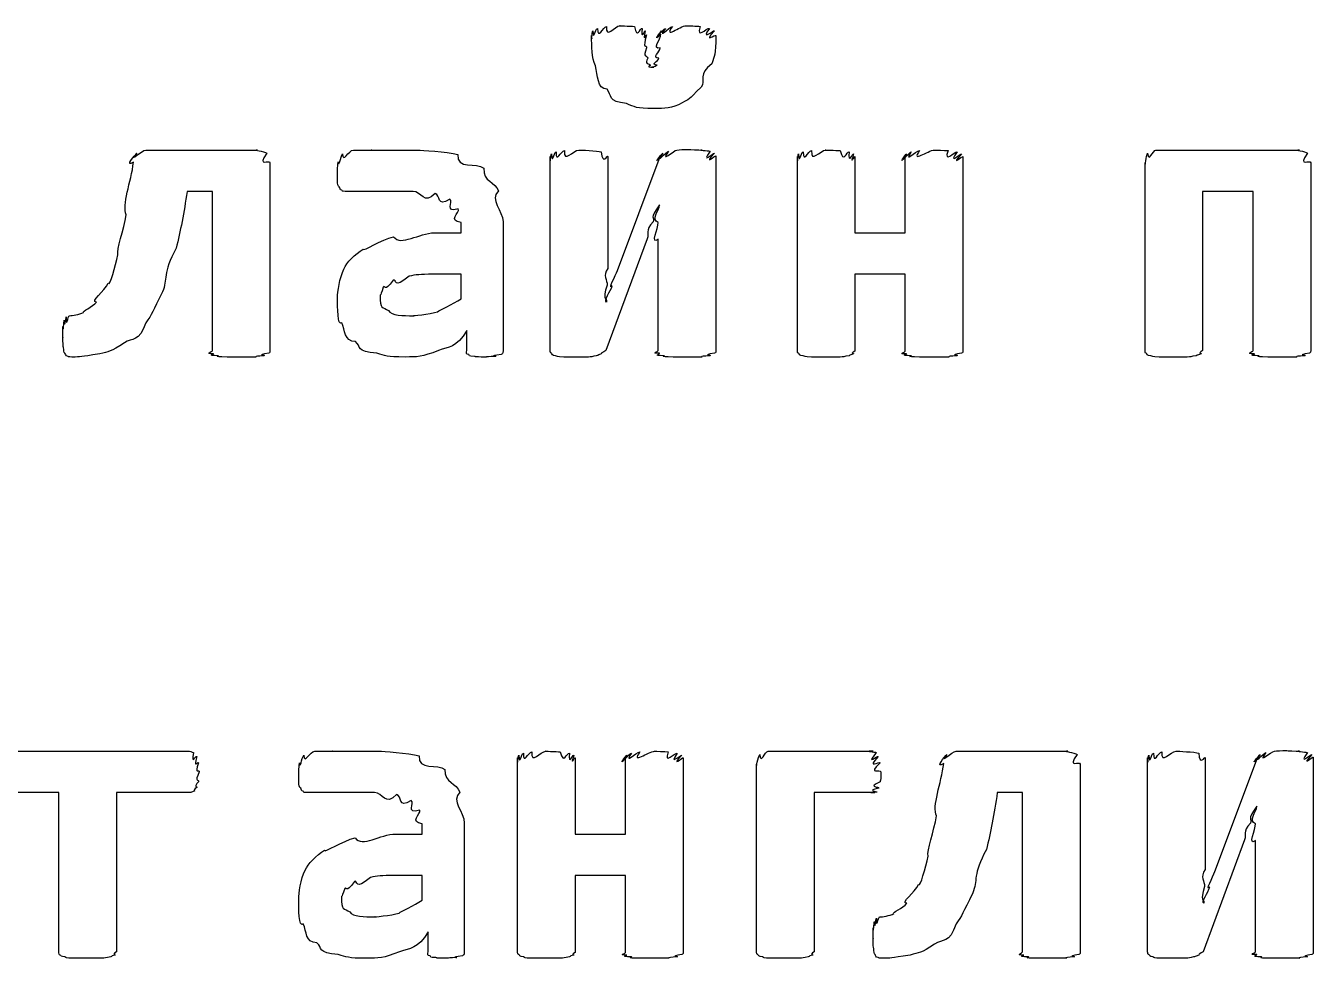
# Model space of a CAD drawing. Header units: millimetres. Extents: x 25 to 190, y 204 to 253.
# Drawn here: x 160.06 to 171.03, y 245.19 to 253.13 of the extents above; entities that cross this region are included whole.
import ezdxf

# ---------------------------------------------------------------- set-up
doc = ezdxf.new("R2010")
doc.units = ezdxf.units.MM
doc.layers.get('0').update_dxf_attribs({"linetype": 'CONTINUOUS'})

msp = doc.modelspace()

# ---------------------------------------------------------------- linework, layer by layer
at = {"color": 0}
for p, q in [((165.939, 253.049), (165.939, 253.049)), ((161.082, 252.073), (162.035, 252.073)), ((164.528, 250.365), (164.528, 252.018)), ((165.019, 252.018), (165.019, 251.065)), ((165.101, 251.048), (165.465, 252.018)), ((165.939, 252.024), (165.939, 250.365)), ((166.634, 250.365), (166.634, 252.018)), ((167.124, 252.018), (167.124, 251.368)), ((167.554, 251.368), (167.554, 252.018)), ((168.045, 252.018), (168.045, 250.365)), ((169.69, 252.073), (170.914, 252.073)), ((162.14, 251.963), (162.14, 250.365)), ((169.597, 250.365), (169.597, 251.963)), ((171.008, 251.963), (171.008, 250.365)), ((161.649, 251.721), (161.434, 251.721)), ((161.649, 250.365), (161.649, 251.721)), ((170.517, 251.721), (170.087, 251.721)), ((170.087, 251.721), (170.087, 250.365)), ((170.517, 250.365), (170.517, 251.721)), ((163.768, 251.368), (163.768, 251.456)), ((164.126, 251.462), (164.126, 250.365)), ((163.541, 251.368), (163.768, 251.368)), ((167.124, 251.368), (167.554, 251.368)), ((165.355, 251.318), (165.002, 250.365)), ((165.449, 250.365), (165.449, 251.313)), ((163.768, 251.015), (163.53, 251.015)), ((163.768, 250.806), (163.768, 251.015)), ((167.554, 251.015), (167.124, 251.015)), ((167.124, 251.015), (167.124, 250.359)), ((167.554, 250.359), (167.554, 251.015)), ((163.817, 250.365), (163.817, 250.536)), ((159.719, 246.952), (161.455, 246.952)), ((164.25, 245.243), (164.25, 246.896)), ((164.74, 246.896), (164.74, 246.246)), ((165.17, 246.246), (165.17, 246.896)), ((165.661, 246.896), (165.661, 245.243)), ((166.386, 246.952), (167.279, 246.952)), ((167.986, 246.952), (168.939, 246.952)), ((169.619, 245.243), (169.619, 246.896)), ((170.109, 246.896), (170.109, 245.943)), ((170.192, 245.926), (170.556, 246.896)), ((171.03, 246.902), (171.03, 245.243)), ((161.538, 246.775), (161.538, 246.775)), ((166.286, 245.243), (166.286, 246.841)), ((167.345, 246.775), (167.345, 246.775)), ((169.044, 246.841), (169.044, 245.243)), ((160.342, 246.599), (159.713, 246.599)), ((160.342, 245.243), (160.342, 246.599)), ((161.461, 246.599), (160.832, 246.599)), ((160.832, 246.599), (160.832, 245.243)), ((167.295, 246.599), (166.777, 246.599)), ((166.777, 246.599), (166.777, 245.243)), ((168.553, 246.599), (168.338, 246.599)), ((168.553, 245.243), (168.553, 246.599)), ((163.438, 246.246), (163.438, 246.334)), ((163.796, 246.339), (163.796, 245.243)), ((163.212, 246.246), (163.438, 246.246)), ((164.74, 246.246), (165.17, 246.246)), ((170.445, 246.196), (170.093, 245.243)), ((170.539, 245.243), (170.539, 246.191)), ((163.438, 245.893), (163.201, 245.893)), ((163.438, 245.684), (163.438, 245.893)), ((165.17, 245.893), (164.74, 245.893)), ((164.74, 245.893), (164.74, 245.237)), ((165.17, 245.237), (165.17, 245.893)), ((163.488, 245.243), (163.488, 245.413))]:
    msp.add_line(p, q, dxfattribs=at)
for points in [[(164.892, 253.088), (164.895, 252.995), (164.911, 253.106), (164.931, 253.11)], [(164.931, 253.11), (164.936, 253.007), (164.977, 253.122), (165.008, 253.126)], [(165.008, 253.126), (164.998, 253.013), (165.079, 253.132), (165.123, 253.132)], [(165.123, 253.132), (165.093, 253.132), (165.214, 253.129), (165.245, 253.126)], [(165.245, 253.126), (165.269, 253.007), (165.296, 253.117), (165.311, 253.11)], [(165.311, 253.11), (165.3, 252.995), (165.334, 253.099), (165.338, 253.088)], [(165.476, 253.088), (165.402, 252.995), (165.494, 253.106), (165.509, 253.11)], [(165.509, 253.11), (165.432, 253.007), (165.544, 253.122), (165.57, 253.126)], [(165.57, 253.126), (165.487, 253.013), (165.637, 253.132), (165.686, 253.132)], [(165.686, 253.132), (165.704, 253.132), (165.777, 253.129), (165.807, 253.126)], [(165.807, 253.126), (165.766, 253.007), (165.865, 253.117), (165.884, 253.11)], [(165.884, 253.11), (165.807, 252.995), (165.92, 253.099), (165.928, 253.088)], [(164.881, 253.049), (164.881, 252.973), (164.884, 253.077), (164.892, 253.088)], [(164.914, 252.79), (164.881, 252.863), (164.881, 252.953), (164.881, 253.049)], [(165.338, 253.088), (165.311, 252.978), (165.349, 253.068), (165.349, 253.055)], [(165.349, 253.055), (165.311, 252.922), (165.349, 252.978), (165.349, 252.944)], [(165.471, 253.06), (165.391, 252.978), (165.472, 253.08), (165.476, 253.088)], [(165.465, 252.944), (165.391, 252.925), (165.471, 253.019), (165.471, 253.06)], [(165.928, 253.088), (165.821, 252.973), (165.939, 253.063), (165.939, 253.049)], [(165.939, 253.049), (165.939, 252.874), (165.928, 252.884), (165.906, 252.807)], [(165.349, 252.944), (165.313, 252.856), (165.356, 252.881), (165.36, 252.856)], [(165.454, 252.856), (165.388, 252.856), (165.465, 252.911), (165.465, 252.944)], [(165.013, 252.592), (164.925, 252.592), (164.936, 252.713), (164.914, 252.79)], [(165.36, 252.856), (165.325, 252.804), (165.374, 252.809), (165.383, 252.796)], [(165.383, 252.796), (165.34, 252.779), (165.399, 252.779), (165.41, 252.779)], [(165.41, 252.779), (165.362, 252.779), (165.429, 252.785), (165.438, 252.796)], [(165.438, 252.796), (165.377, 252.804), (165.45, 252.83), (165.454, 252.856)], [(165.906, 252.807), (165.781, 252.724), (165.857, 252.666), (165.813, 252.608)], [(165.179, 252.47), (165.013, 252.484), (165.057, 252.539), (165.013, 252.592)], [(165.813, 252.608), (165.697, 252.493), (165.719, 252.509), (165.652, 252.476)], [(165.41, 252.426), (165.263, 252.426), (165.245, 252.44), (165.179, 252.47)], [(165.652, 252.476), (165.564, 252.426), (165.505, 252.426), (165.41, 252.426)], [(160.977, 251.969), (160.897, 251.922), (160.989, 252.031), (161.005, 252.046)], [(161.005, 252.046), (160.93, 251.955), (161.049, 252.073), (161.082, 252.073)], [(162.035, 252.073), (161.986, 252.073), (162.093, 252.064), (162.112, 252.046)], [(162.112, 252.046), (162.021, 251.919), (162.14, 251.999), (162.14, 251.963)], [(162.72, 251.974), (162.726, 251.911), (162.74, 252.018), (162.759, 252.04)], [(162.759, 252.04), (162.761, 251.955), (162.808, 252.073), (162.852, 252.073)], [(162.852, 252.073), (162.85, 252.073), (162.947, 252.073), (163.007, 252.073)], [(163.007, 252.073), (162.968, 252.073), (163.128, 252.073), (163.194, 252.073)], [(163.194, 252.073), (163.222, 252.073), (163.333, 252.073), (163.403, 252.073)], [(163.403, 252.073), (163.423, 252.073), (163.648, 252.06), (163.74, 252.035)], [(163.74, 252.035), (163.725, 251.904), (163.905, 251.97), (163.961, 251.919)], [(164.528, 252.018), (164.528, 251.926), (164.531, 252.032), (164.539, 252.04)], [(164.539, 252.04), (164.542, 251.941), (164.558, 252.053), (164.578, 252.057)], [(164.578, 252.057), (164.579, 251.952), (164.619, 252.068), (164.65, 252.068)], [(164.65, 252.068), (164.641, 251.955), (164.723, 252.073), (164.771, 252.073)], [(164.771, 252.073), (164.784, 252.073), (164.931, 252.068), (164.963, 252.057)], [(164.963, 252.057), (164.972, 251.937), (165.019, 252.036), (165.019, 252.018)], [(165.465, 252.018), (165.391, 251.93), (165.476, 252.038), (165.487, 252.046)], [(165.487, 252.046), (165.417, 251.944), (165.518, 252.058), (165.537, 252.063)], [(165.537, 252.063), (165.457, 251.955), (165.582, 252.073), (165.608, 252.073)], [(165.608, 252.073), (165.626, 252.076), (165.669, 252.079), (165.713, 252.079)], [(165.713, 252.079), (165.715, 252.076), (165.793, 252.076), (165.824, 252.073)], [(165.824, 252.073), (165.774, 252.073), (165.874, 252.069), (165.89, 252.063)], [(165.89, 252.063), (165.807, 251.944), (165.92, 252.053), (165.928, 252.046)], [(165.928, 252.046), (165.821, 251.93), (165.939, 252.031), (165.939, 252.024)], [(166.634, 252.018), (166.634, 251.926), (166.636, 252.032), (166.645, 252.04)], [(166.645, 252.04), (166.648, 251.941), (166.664, 252.053), (166.683, 252.057)], [(166.683, 252.057), (166.685, 251.952), (166.725, 252.068), (166.755, 252.068)], [(166.755, 252.068), (166.747, 251.955), (166.828, 252.073), (166.876, 252.073)], [(166.876, 252.073), (166.846, 252.073), (166.967, 252.071), (166.998, 252.068)], [(166.998, 252.068), (167.027, 251.952), (167.055, 252.064), (167.075, 252.057)], [(167.075, 252.057), (167.064, 251.941), (167.105, 252.047), (167.113, 252.04)], [(167.113, 252.04), (167.077, 251.93), (167.124, 252.029), (167.124, 252.018)], [(167.554, 252.018), (167.483, 251.93), (167.557, 252.036), (167.565, 252.04)], [(167.565, 252.04), (167.496, 251.941), (167.585, 252.053), (167.604, 252.057)], [(167.604, 252.057), (167.533, 251.952), (167.645, 252.068), (167.676, 252.068)], [(167.676, 252.068), (167.596, 251.955), (167.75, 252.073), (167.802, 252.073)], [(167.802, 252.073), (167.813, 252.073), (167.888, 252.071), (167.918, 252.068)], [(167.918, 252.068), (167.875, 251.952), (167.976, 252.064), (167.995, 252.057)], [(167.995, 252.057), (167.913, 251.941), (168.026, 252.047), (168.034, 252.04)], [(168.034, 252.04), (167.926, 251.926), (168.045, 252.025), (168.045, 252.018)], [(169.597, 251.963), (169.597, 251.919), (169.604, 252.027), (169.619, 252.046)], [(169.619, 252.046), (169.63, 251.955), (169.66, 252.073), (169.69, 252.073)], [(170.914, 252.073), (170.856, 252.073), (170.965, 252.064), (170.98, 252.046)], [(170.98, 252.046), (170.889, 251.919), (171.008, 251.999), (171.008, 251.963)], [(160.916, 251.522), (160.875, 251.602), (160.958, 251.803), (160.977, 251.969)], [(162.715, 251.875), (162.715, 251.867), (162.716, 251.952), (162.72, 251.974)], [(163.961, 251.919), (163.956, 251.801), (164.061, 251.803), (164.087, 251.726)], [(162.715, 251.809), (162.715, 251.801), (162.715, 251.853), (162.715, 251.875)], [(162.731, 251.759), (162.717, 251.761), (162.717, 251.789), (162.715, 251.809)], [(161.434, 251.721), (161.408, 251.54), (161.376, 251.379), (161.341, 251.236)], [(162.753, 251.732), (162.733, 251.734), (162.738, 251.748), (162.731, 251.759)], [(162.781, 251.721), (162.748, 251.721), (162.76, 251.724), (162.753, 251.732)], [(162.852, 251.721), (162.772, 251.721), (162.795, 251.721), (162.781, 251.721)], [(162.974, 251.721), (162.839, 251.721), (162.886, 251.721), (162.852, 251.721)], [(163.139, 251.721), (163.052, 251.721), (163.02, 251.721), (162.974, 251.721)], [(163.359, 251.721), (163.181, 251.721), (163.205, 251.721), (163.139, 251.721)], [(163.547, 251.704), (163.453, 251.602), (163.432, 251.721), (163.359, 251.721)], [(163.674, 251.655), (163.555, 251.58), (163.598, 251.693), (163.547, 251.704)], [(164.087, 251.726), (164.007, 251.646), (164.126, 251.561), (164.126, 251.462)], [(163.745, 251.572), (163.622, 251.536), (163.707, 251.633), (163.674, 251.655)], [(163.768, 251.456), (163.652, 251.47), (163.759, 251.539), (163.745, 251.572)], [(165.46, 251.605), (165.366, 251.478), (165.422, 251.509), (165.404, 251.462)], [(165.449, 251.456), (165.38, 251.478), (165.456, 251.557), (165.46, 251.605)], [(160.845, 251.181), (160.831, 251.225), (160.894, 251.393), (160.916, 251.522)], [(165.404, 251.462), (165.333, 251.382), (165.373, 251.365), (165.355, 251.318)], [(165.449, 251.313), (165.377, 251.26), (165.449, 251.408), (165.449, 251.456)], [(163.194, 251.335), (163.255, 251.249), (163.412, 251.368), (163.541, 251.368)], [(161.341, 251.236), (161.221, 251.022), (161.269, 250.972), (161.225, 250.866)], [(162.935, 251.23), (162.931, 251.205), (163.091, 251.313), (163.194, 251.335)], [(160.762, 250.938), (160.78, 250.912), (160.818, 251.084), (160.845, 251.181)], [(162.77, 251.059), (162.792, 251.114), (162.865, 251.186), (162.935, 251.23)], [(162.715, 250.817), (162.715, 250.857), (162.733, 250.989), (162.77, 251.059)], [(165.019, 251.065), (164.972, 251), (165.016, 250.968), (165.013, 250.921)], [(165.057, 250.916), (165.013, 250.875), (165.086, 251.004), (165.101, 251.048)], [(160.663, 250.778), (160.603, 250.779), (160.732, 250.872), (160.762, 250.938)], [(163.189, 250.965), (163.111, 250.85), (163.124, 250.93), (163.106, 250.905)], [(163.327, 250.999), (163.184, 250.879), (163.225, 250.98), (163.189, 250.965)], [(163.53, 251.015), (163.416, 251.015), (163.384, 251.01), (163.327, 250.999)], [(165.013, 250.921), (164.969, 250.787), (165.01, 250.825), (165.008, 250.778)], [(165.008, 250.778), (164.983, 250.787), (165.042, 250.872), (165.057, 250.916)], [(161.225, 250.866), (161.137, 250.696), (161.137, 250.675), (161.082, 250.602)], [(162.753, 250.602), (162.715, 250.566), (162.715, 250.735), (162.715, 250.817)], [(163.106, 250.905), (163.074, 250.802), (163.079, 250.857), (163.079, 250.828)], [(163.079, 250.828), (163.074, 250.72), (163.102, 250.735), (163.15, 250.706)], [(163.569, 250.696), (163.581, 250.709), (163.697, 250.758), (163.768, 250.806)], [(160.431, 250.662), (160.456, 250.662), (160.515, 250.671), (160.552, 250.69)], [(160.552, 250.69), (160.533, 250.698), (160.63, 250.737), (160.663, 250.778)], [(163.15, 250.706), (163.173, 250.662), (163.273, 250.662), (163.365, 250.662)], [(163.365, 250.662), (163.339, 250.662), (163.505, 250.673), (163.569, 250.696)], [(160.376, 250.569), (160.379, 250.508), (160.383, 250.613), (160.387, 250.624)], [(160.387, 250.624), (160.39, 250.533), (160.4, 250.647), (160.404, 250.651)], [(160.404, 250.651), (160.401, 250.544), (160.42, 250.662), (160.431, 250.662)], [(161.082, 250.602), (161.026, 250.434), (160.966, 250.475), (160.9, 250.431)], [(162.869, 250.442), (162.77, 250.442), (162.782, 250.539), (162.753, 250.602)], [(160.376, 250.48), (160.376, 250.46), (160.376, 250.547), (160.376, 250.569)], [(160.382, 250.392), (160.376, 250.387), (160.376, 250.443), (160.376, 250.48)], [(163.817, 250.536), (163.729, 250.383), (163.663, 250.401), (163.575, 250.365)], [(160.393, 250.343), (160.383, 250.343), (160.384, 250.37), (160.382, 250.392)], [(160.9, 250.431), (160.78, 250.349), (160.768, 250.359), (160.69, 250.337)], [(161.66, 250.337), (161.578, 250.334), (161.649, 250.354), (161.649, 250.365)], [(162.14, 250.365), (162.14, 250.339), (162.136, 250.349), (162.129, 250.343)], [(163.051, 250.343), (162.869, 250.354), (162.92, 250.398), (162.869, 250.442)], [(163.575, 250.365), (163.434, 250.31), (163.393, 250.31), (163.293, 250.31)], [(163.834, 250.332), (163.802, 250.332), (163.817, 250.349), (163.817, 250.365)], [(164.126, 250.365), (164.126, 250.332), (164.12, 250.339), (164.109, 250.332)], [(164.539, 250.343), (164.528, 250.339), (164.528, 250.357), (164.528, 250.365)], [(165.002, 250.365), (164.947, 250.334), (164.975, 250.344), (164.963, 250.337)], [(165.46, 250.343), (165.377, 250.339), (165.449, 250.357), (165.449, 250.365)], [(165.939, 250.365), (165.939, 250.339), (165.935, 250.349), (165.928, 250.343)], [(166.645, 250.343), (166.634, 250.339), (166.634, 250.357), (166.634, 250.365)], [(167.124, 250.359), (167.077, 250.334), (167.12, 250.344), (167.113, 250.337)], [(167.565, 250.337), (167.483, 250.334), (167.554, 250.351), (167.554, 250.359)], [(168.045, 250.365), (168.045, 250.339), (168.041, 250.349), (168.034, 250.343)], [(169.607, 250.343), (169.597, 250.339), (169.597, 250.357), (169.597, 250.365)], [(170.087, 250.365), (170.04, 250.334), (170.083, 250.344), (170.076, 250.337)], [(170.528, 250.337), (170.445, 250.334), (170.517, 250.354), (170.517, 250.365)], [(171.008, 250.365), (171.008, 250.339), (171.003, 250.349), (170.997, 250.343)], [(160.42, 250.315), (160.394, 250.321), (160.4, 250.332), (160.393, 250.343)], [(160.453, 250.31), (160.416, 250.31), (160.431, 250.311), (160.42, 250.315)], [(160.69, 250.337), (160.511, 250.31), (160.537, 250.31), (160.453, 250.31)], [(161.699, 250.321), (161.592, 250.323), (161.667, 250.333), (161.66, 250.337)], [(161.776, 250.31), (161.629, 250.312), (161.717, 250.317), (161.699, 250.321)], [(161.897, 250.31), (161.812, 250.31), (161.809, 250.31), (161.776, 250.31)], [(162.013, 250.31), (161.908, 250.31), (161.944, 250.31), (161.897, 250.31)], [(162.09, 250.321), (161.971, 250.312), (162.046, 250.312), (162.013, 250.31)], [(162.129, 250.343), (162.008, 250.323), (162.108, 250.328), (162.09, 250.321)], [(163.293, 250.31), (163.129, 250.31), (163.124, 250.321), (163.051, 250.343)], [(163.883, 250.315), (163.824, 250.317), (163.844, 250.323), (163.834, 250.332)], [(163.971, 250.31), (163.868, 250.31), (163.905, 250.311), (163.883, 250.315)], [(164.06, 250.315), (163.945, 250.31), (164.011, 250.31), (163.971, 250.31)], [(164.109, 250.332), (163.985, 250.317), (164.082, 250.318), (164.06, 250.315)], [(164.572, 250.321), (164.542, 250.323), (164.546, 250.334), (164.539, 250.343)], [(164.644, 250.31), (164.575, 250.312), (164.59, 250.317), (164.572, 250.321)], [(164.754, 250.31), (164.634, 250.31), (164.673, 250.31), (164.644, 250.31)], [(164.853, 250.31), (164.718, 250.31), (164.794, 250.31), (164.754, 250.31)], [(164.919, 250.321), (164.888, 250.312), (164.878, 250.312), (164.853, 250.31)], [(164.963, 250.337), (164.925, 250.321), (164.937, 250.323), (164.919, 250.321)], [(165.498, 250.321), (165.391, 250.323), (165.467, 250.334), (165.46, 250.343)], [(165.576, 250.31), (165.432, 250.312), (165.52, 250.317), (165.498, 250.321)], [(165.697, 250.31), (165.611, 250.31), (165.608, 250.31), (165.576, 250.31)], [(165.813, 250.31), (165.708, 250.31), (165.743, 250.31), (165.697, 250.31)], [(165.89, 250.321), (165.77, 250.312), (165.845, 250.312), (165.813, 250.31)], [(165.928, 250.343), (165.807, 250.323), (165.908, 250.328), (165.89, 250.321)], [(166.683, 250.321), (166.648, 250.323), (166.652, 250.334), (166.645, 250.343)], [(166.755, 250.31), (166.685, 250.312), (166.701, 250.317), (166.683, 250.321)], [(166.876, 250.31), (166.747, 250.31), (166.788, 250.31), (166.755, 250.31)], [(166.998, 250.31), (166.964, 250.31), (166.927, 250.31), (166.876, 250.31)], [(167.075, 250.321), (167.027, 250.312), (167.031, 250.312), (166.998, 250.31)], [(167.113, 250.337), (167.064, 250.323), (167.092, 250.328), (167.075, 250.321)], [(167.604, 250.321), (167.496, 250.323), (167.572, 250.333), (167.565, 250.337)], [(167.676, 250.31), (167.533, 250.312), (167.622, 250.317), (167.604, 250.321)], [(167.802, 250.31), (167.714, 250.31), (167.709, 250.31), (167.676, 250.31)], [(167.918, 250.31), (167.813, 250.31), (167.849, 250.31), (167.802, 250.31)], [(167.995, 250.321), (167.875, 250.312), (167.951, 250.312), (167.918, 250.31)], [(168.034, 250.343), (167.913, 250.323), (168.013, 250.328), (167.995, 250.321)], [(169.646, 250.321), (169.61, 250.323), (169.614, 250.334), (169.607, 250.343)], [(169.718, 250.31), (169.648, 250.312), (169.664, 250.317), (169.646, 250.321)], [(169.839, 250.31), (169.709, 250.31), (169.751, 250.31), (169.718, 250.31)], [(169.955, 250.31), (169.923, 250.31), (169.886, 250.31), (169.839, 250.31)], [(170.032, 250.321), (169.985, 250.312), (169.988, 250.312), (169.955, 250.31)], [(170.076, 250.337), (170.027, 250.323), (170.054, 250.328), (170.032, 250.321)], [(170.567, 250.321), (170.459, 250.323), (170.535, 250.333), (170.528, 250.337)], [(170.644, 250.31), (170.496, 250.312), (170.585, 250.317), (170.567, 250.321)], [(170.765, 250.31), (170.68, 250.31), (170.677, 250.31), (170.644, 250.31)], [(170.881, 250.31), (170.776, 250.31), (170.812, 250.31), (170.765, 250.31)], [(170.958, 250.321), (170.838, 250.312), (170.914, 250.312), (170.881, 250.31)], [(170.997, 250.343), (170.875, 250.323), (170.976, 250.328), (170.958, 250.321)], [(161.455, 246.952), (161.447, 246.952), (161.477, 246.947), (161.488, 246.94)], [(161.488, 246.94), (161.469, 246.819), (161.507, 246.921), (161.516, 246.907)], [(161.516, 246.907), (161.484, 246.789), (161.528, 246.874), (161.532, 246.852)], [(161.532, 246.852), (161.491, 246.745), (161.538, 246.804), (161.538, 246.775)], [(162.385, 246.753), (162.385, 246.745), (162.387, 246.83), (162.391, 246.852)], [(162.391, 246.852), (162.396, 246.789), (162.41, 246.896), (162.429, 246.918)], [(162.429, 246.918), (162.432, 246.833), (162.479, 246.952), (162.523, 246.952)], [(162.523, 246.952), (162.52, 246.952), (162.618, 246.952), (162.677, 246.952)], [(162.677, 246.952), (162.639, 246.952), (162.799, 246.952), (162.865, 246.952)], [(162.865, 246.952), (162.892, 246.952), (163.004, 246.952), (163.074, 246.952)], [(163.074, 246.952), (163.094, 246.952), (163.318, 246.937), (163.411, 246.913)], [(163.411, 246.913), (163.395, 246.782), (163.576, 246.848), (163.631, 246.797)], [(164.25, 246.896), (164.25, 246.804), (164.253, 246.91), (164.261, 246.918)], [(164.261, 246.918), (164.264, 246.819), (164.28, 246.931), (164.299, 246.935)], [(164.299, 246.935), (164.301, 246.83), (164.341, 246.946), (164.371, 246.946)], [(164.371, 246.946), (164.363, 246.833), (164.444, 246.952), (164.492, 246.952)], [(164.492, 246.952), (164.462, 246.952), (164.583, 246.949), (164.614, 246.946)], [(164.614, 246.946), (164.642, 246.83), (164.671, 246.942), (164.691, 246.935)], [(164.691, 246.935), (164.68, 246.819), (164.721, 246.925), (164.729, 246.918)], [(164.729, 246.918), (164.694, 246.808), (164.74, 246.907), (164.74, 246.896)], [(165.17, 246.896), (165.099, 246.808), (165.173, 246.914), (165.181, 246.918)], [(165.181, 246.918), (165.112, 246.819), (165.201, 246.931), (165.22, 246.935)], [(165.22, 246.935), (165.15, 246.83), (165.261, 246.946), (165.292, 246.946)], [(165.292, 246.946), (165.211, 246.833), (165.366, 246.952), (165.418, 246.952)], [(165.418, 246.952), (165.429, 246.952), (165.504, 246.949), (165.534, 246.946)], [(165.534, 246.946), (165.491, 246.83), (165.592, 246.942), (165.611, 246.935)], [(165.611, 246.935), (165.529, 246.819), (165.642, 246.925), (165.65, 246.918)], [(165.65, 246.918), (165.542, 246.804), (165.661, 246.903), (165.661, 246.896)], [(166.286, 246.841), (166.286, 246.797), (166.295, 246.905), (166.314, 246.924)], [(166.314, 246.924), (166.322, 246.833), (166.356, 246.952), (166.386, 246.952)], [(167.279, 246.952), (167.193, 246.952), (167.298, 246.947), (167.306, 246.94)], [(167.306, 246.94), (167.209, 246.819), (167.319, 246.921), (167.323, 246.907)], [(167.323, 246.907), (167.219, 246.789), (167.335, 246.874), (167.339, 246.852)], [(167.339, 246.852), (167.226, 246.745), (167.345, 246.804), (167.345, 246.775)], [(167.881, 246.847), (167.801, 246.8), (167.893, 246.908), (167.908, 246.924)], [(167.908, 246.924), (167.834, 246.833), (167.953, 246.952), (167.986, 246.952)], [(168.939, 246.952), (168.89, 246.952), (168.997, 246.942), (169.017, 246.924)], [(169.017, 246.924), (168.926, 246.797), (169.044, 246.877), (169.044, 246.841)], [(169.619, 246.896), (169.619, 246.804), (169.621, 246.91), (169.63, 246.918)], [(169.63, 246.918), (169.632, 246.819), (169.649, 246.931), (169.668, 246.935)], [(169.668, 246.935), (169.67, 246.83), (169.709, 246.946), (169.74, 246.946)], [(169.74, 246.946), (169.732, 246.833), (169.813, 246.952), (169.861, 246.952)], [(169.861, 246.952), (169.875, 246.952), (170.021, 246.946), (170.054, 246.935)], [(170.054, 246.935), (170.062, 246.815), (170.109, 246.914), (170.109, 246.896)], [(170.556, 246.896), (170.481, 246.808), (170.567, 246.916), (170.578, 246.924)], [(170.578, 246.924), (170.507, 246.822), (170.608, 246.936), (170.627, 246.94)], [(170.627, 246.94), (170.547, 246.833), (170.673, 246.952), (170.699, 246.952)], [(170.699, 246.952), (170.717, 246.954), (170.76, 246.957), (170.804, 246.957)], [(170.804, 246.957), (170.805, 246.954), (170.884, 246.954), (170.914, 246.952)], [(170.914, 246.952), (170.864, 246.952), (170.965, 246.947), (170.98, 246.94)], [(170.98, 246.94), (170.898, 246.822), (171.01, 246.931), (171.019, 246.924)], [(171.019, 246.924), (170.911, 246.808), (171.03, 246.908), (171.03, 246.902)], [(161.538, 246.775), (161.491, 246.683), (161.535, 246.714), (161.532, 246.692)], [(162.385, 246.687), (162.385, 246.678), (162.385, 246.731), (162.385, 246.753)], [(163.631, 246.797), (163.627, 246.678), (163.732, 246.681), (163.758, 246.604)], [(167.345, 246.775), (167.345, 246.683), (167.342, 246.714), (167.339, 246.692)], [(167.82, 246.4), (167.779, 246.48), (167.862, 246.681), (167.881, 246.847)], [(161.516, 246.643), (161.473, 246.612), (161.505, 246.616), (161.494, 246.61)], [(161.532, 246.692), (161.484, 246.643), (161.522, 246.657), (161.516, 246.643)], [(162.402, 246.637), (162.388, 246.639), (162.388, 246.668), (162.385, 246.687)], [(162.424, 246.61), (162.403, 246.612), (162.409, 246.626), (162.402, 246.637)], [(167.328, 246.637), (167.212, 246.61), (167.319, 246.611), (167.312, 246.604)], [(167.339, 246.692), (167.224, 246.639), (167.335, 246.651), (167.328, 246.637)], [(161.494, 246.61), (161.451, 246.599), (161.472, 246.599), (161.461, 246.599)], [(162.451, 246.599), (162.418, 246.599), (162.431, 246.601), (162.424, 246.61)], [(162.523, 246.599), (162.443, 246.599), (162.465, 246.599), (162.451, 246.599)], [(162.644, 246.599), (162.509, 246.599), (162.556, 246.599), (162.523, 246.599)], [(162.81, 246.599), (162.723, 246.599), (162.691, 246.599), (162.644, 246.599)], [(163.03, 246.599), (162.851, 246.599), (162.876, 246.599), (162.81, 246.599)], [(163.218, 246.582), (163.124, 246.48), (163.103, 246.599), (163.03, 246.599)], [(163.344, 246.532), (163.226, 246.458), (163.269, 246.571), (163.218, 246.582)], [(163.416, 246.45), (163.292, 246.414), (163.377, 246.511), (163.344, 246.532)], [(163.758, 246.604), (163.678, 246.524), (163.796, 246.439), (163.796, 246.339)], [(167.312, 246.604), (167.201, 246.599), (167.302, 246.599), (167.295, 246.599)], [(168.338, 246.599), (168.312, 246.418), (168.281, 246.257), (168.245, 246.114)], [(163.438, 246.334), (163.322, 246.348), (163.43, 246.417), (163.416, 246.45)], [(170.55, 246.483), (170.457, 246.356), (170.513, 246.386), (170.495, 246.339)], [(170.539, 246.334), (170.47, 246.356), (170.546, 246.435), (170.55, 246.483)], [(167.749, 246.058), (167.735, 246.102), (167.798, 246.271), (167.82, 246.4)], [(170.495, 246.339), (170.423, 246.26), (170.463, 246.243), (170.445, 246.196)], [(170.539, 246.191), (170.468, 246.138), (170.539, 246.286), (170.539, 246.334)], [(162.606, 246.108), (162.602, 246.083), (162.761, 246.191), (162.865, 246.213)], [(162.865, 246.213), (162.925, 246.127), (163.082, 246.246), (163.212, 246.246)], [(162.44, 245.937), (162.462, 245.992), (162.535, 246.064), (162.606, 246.108)], [(168.245, 246.114), (168.125, 245.9), (168.173, 245.85), (168.129, 245.744)], [(167.666, 245.816), (167.684, 245.79), (167.723, 245.962), (167.749, 246.058)], [(162.385, 245.695), (162.385, 245.734), (162.403, 245.867), (162.44, 245.937)], [(162.997, 245.877), (162.855, 245.757), (162.895, 245.857), (162.859, 245.843)], [(163.201, 245.893), (163.087, 245.893), (163.055, 245.888), (162.997, 245.877)], [(170.109, 245.943), (170.062, 245.878), (170.106, 245.846), (170.104, 245.799)], [(170.148, 245.794), (170.104, 245.752), (170.177, 245.882), (170.192, 245.926)], [(162.777, 245.783), (162.745, 245.679), (162.749, 245.734), (162.749, 245.705)], [(162.859, 245.843), (162.782, 245.728), (162.795, 245.807), (162.777, 245.783)], [(167.567, 245.656), (167.507, 245.658), (167.636, 245.75), (167.666, 245.816)], [(170.104, 245.799), (170.06, 245.664), (170.101, 245.703), (170.098, 245.656)], [(170.098, 245.656), (170.073, 245.664), (170.133, 245.75), (170.148, 245.794)], [(162.424, 245.48), (162.385, 245.444), (162.385, 245.613), (162.385, 245.695)], [(162.749, 245.705), (162.745, 245.598), (162.772, 245.613), (162.821, 245.584)], [(163.24, 245.573), (163.252, 245.587), (163.368, 245.635), (163.438, 245.684)], [(167.457, 245.568), (167.437, 245.576), (167.533, 245.614), (167.567, 245.656)], [(168.129, 245.744), (168.041, 245.573), (168.041, 245.553), (167.986, 245.48)], [(162.821, 245.584), (162.844, 245.54), (162.943, 245.54), (163.036, 245.54)], [(163.036, 245.54), (163.009, 245.54), (163.176, 245.551), (163.24, 245.573)], [(167.308, 245.529), (167.305, 245.422), (167.324, 245.54), (167.335, 245.54)], [(167.335, 245.54), (167.36, 245.54), (167.419, 245.549), (167.457, 245.568)], [(162.54, 245.32), (162.44, 245.32), (162.453, 245.416), (162.424, 245.48)], [(167.28, 245.447), (167.283, 245.386), (167.287, 245.491), (167.291, 245.502)], [(167.28, 245.358), (167.28, 245.338), (167.28, 245.424), (167.28, 245.447)], [(167.291, 245.502), (167.294, 245.411), (167.303, 245.525), (167.308, 245.529)], [(167.986, 245.48), (167.93, 245.311), (167.87, 245.353), (167.804, 245.309)], [(162.722, 245.22), (162.54, 245.232), (162.591, 245.276), (162.54, 245.32)], [(163.488, 245.413), (163.4, 245.261), (163.333, 245.278), (163.245, 245.243)], [(167.285, 245.27), (167.28, 245.265), (167.28, 245.321), (167.28, 245.358)], [(160.353, 245.215), (160.342, 245.212), (160.342, 245.232), (160.342, 245.243)], [(160.391, 245.199), (160.355, 245.201), (160.36, 245.211), (160.353, 245.215)], [(160.821, 245.215), (160.771, 245.201), (160.801, 245.205), (160.783, 245.199)], [(160.832, 245.243), (160.786, 245.212), (160.828, 245.222), (160.821, 245.215)], [(162.964, 245.188), (162.8, 245.188), (162.795, 245.199), (162.722, 245.22)], [(163.245, 245.243), (163.105, 245.188), (163.063, 245.188), (162.964, 245.188)], [(163.504, 245.209), (163.473, 245.209), (163.488, 245.227), (163.488, 245.243)], [(163.554, 245.193), (163.495, 245.194), (163.515, 245.201), (163.504, 245.209)], [(163.78, 245.209), (163.656, 245.194), (163.752, 245.196), (163.73, 245.193)], [(163.796, 245.243), (163.796, 245.209), (163.791, 245.217), (163.78, 245.209)], [(164.261, 245.22), (164.25, 245.217), (164.25, 245.234), (164.25, 245.243)], [(164.299, 245.199), (164.264, 245.201), (164.268, 245.212), (164.261, 245.22)], [(164.729, 245.215), (164.68, 245.201), (164.709, 245.205), (164.691, 245.199)], [(164.74, 245.237), (164.694, 245.212), (164.736, 245.222), (164.729, 245.215)], [(165.181, 245.215), (165.099, 245.212), (165.17, 245.229), (165.17, 245.237)], [(165.22, 245.199), (165.112, 245.201), (165.188, 245.211), (165.181, 245.215)], [(165.65, 245.22), (165.529, 245.201), (165.629, 245.205), (165.611, 245.199)], [(165.661, 245.243), (165.661, 245.217), (165.657, 245.227), (165.65, 245.22)], [(166.298, 245.22), (166.286, 245.217), (166.286, 245.234), (166.286, 245.243)], [(166.336, 245.199), (166.3, 245.201), (166.304, 245.212), (166.298, 245.22)], [(166.766, 245.215), (166.716, 245.201), (166.745, 245.205), (166.727, 245.199)], [(166.777, 245.243), (166.73, 245.212), (166.773, 245.222), (166.766, 245.215)], [(167.297, 245.22), (167.287, 245.22), (167.288, 245.248), (167.285, 245.27)], [(167.324, 245.193), (167.298, 245.199), (167.303, 245.209), (167.297, 245.22)], [(167.594, 245.215), (167.415, 245.188), (167.441, 245.188), (167.357, 245.188)], [(167.804, 245.309), (167.684, 245.227), (167.671, 245.237), (167.594, 245.215)], [(168.564, 245.215), (168.482, 245.212), (168.553, 245.232), (168.553, 245.243)], [(168.603, 245.199), (168.495, 245.201), (168.571, 245.211), (168.564, 245.215)], [(169.033, 245.22), (168.912, 245.201), (169.012, 245.205), (168.994, 245.199)], [(169.044, 245.243), (169.044, 245.217), (169.04, 245.227), (169.033, 245.22)], [(169.63, 245.22), (169.619, 245.217), (169.619, 245.234), (169.619, 245.243)], [(169.663, 245.199), (169.632, 245.201), (169.636, 245.212), (169.63, 245.22)], [(170.054, 245.215), (170.016, 245.199), (170.028, 245.201), (170.01, 245.199)], [(170.093, 245.243), (170.037, 245.212), (170.065, 245.222), (170.054, 245.215)], [(170.55, 245.22), (170.468, 245.217), (170.539, 245.234), (170.539, 245.243)], [(170.589, 245.199), (170.481, 245.201), (170.557, 245.212), (170.55, 245.22)], [(171.019, 245.22), (170.898, 245.201), (170.998, 245.205), (170.98, 245.199)], [(171.03, 245.243), (171.03, 245.217), (171.026, 245.227), (171.019, 245.22)], [(160.463, 245.188), (160.393, 245.19), (160.409, 245.194), (160.391, 245.199)], [(160.584, 245.188), (160.455, 245.188), (160.496, 245.188), (160.463, 245.188)], [(160.705, 245.188), (160.672, 245.188), (160.635, 245.188), (160.584, 245.188)], [(160.783, 245.199), (160.734, 245.19), (160.739, 245.19), (160.705, 245.188)], [(163.642, 245.188), (163.539, 245.188), (163.576, 245.189), (163.554, 245.193)], [(163.73, 245.193), (163.616, 245.188), (163.682, 245.188), (163.642, 245.188)], [(164.371, 245.188), (164.301, 245.19), (164.317, 245.194), (164.299, 245.199)], [(164.492, 245.188), (164.363, 245.188), (164.404, 245.188), (164.371, 245.188)], [(164.614, 245.188), (164.58, 245.188), (164.543, 245.188), (164.492, 245.188)], [(164.691, 245.199), (164.642, 245.19), (164.647, 245.19), (164.614, 245.188)], [(165.292, 245.188), (165.15, 245.19), (165.238, 245.194), (165.22, 245.199)], [(165.418, 245.188), (165.33, 245.188), (165.325, 245.188), (165.292, 245.188)], [(165.534, 245.188), (165.429, 245.188), (165.465, 245.188), (165.418, 245.188)], [(165.611, 245.199), (165.491, 245.19), (165.567, 245.19), (165.534, 245.188)], [(166.408, 245.188), (166.338, 245.19), (166.354, 245.194), (166.336, 245.199)], [(166.529, 245.188), (166.4, 245.188), (166.441, 245.188), (166.408, 245.188)], [(166.65, 245.188), (166.617, 245.188), (166.58, 245.188), (166.529, 245.188)], [(166.727, 245.199), (166.679, 245.19), (166.683, 245.19), (166.65, 245.188)], [(167.357, 245.188), (167.32, 245.188), (167.335, 245.189), (167.324, 245.193)], [(168.68, 245.188), (168.533, 245.19), (168.621, 245.194), (168.603, 245.199)], [(168.801, 245.188), (168.716, 245.188), (168.713, 245.188), (168.68, 245.188)], [(168.917, 245.188), (168.812, 245.188), (168.848, 245.188), (168.801, 245.188)], [(168.994, 245.199), (168.874, 245.19), (168.95, 245.19), (168.917, 245.188)], [(169.734, 245.188), (169.665, 245.19), (169.68, 245.194), (169.663, 245.199)], [(169.845, 245.188), (169.725, 245.188), (169.763, 245.188), (169.734, 245.188)], [(169.944, 245.188), (169.809, 245.188), (169.885, 245.188), (169.845, 245.188)], [(170.01, 245.199), (169.978, 245.19), (169.969, 245.19), (169.944, 245.188)], [(170.666, 245.188), (170.523, 245.19), (170.611, 245.194), (170.589, 245.199)], [(170.787, 245.188), (170.702, 245.188), (170.699, 245.188), (170.666, 245.188)], [(170.903, 245.188), (170.798, 245.188), (170.834, 245.188), (170.787, 245.188)], [(170.98, 245.199), (170.86, 245.19), (170.936, 245.19), (170.903, 245.188)]]:
    msp.add_open_spline(points, degree=3, dxfattribs=at)

doc.saveas('drawing.dxf')
